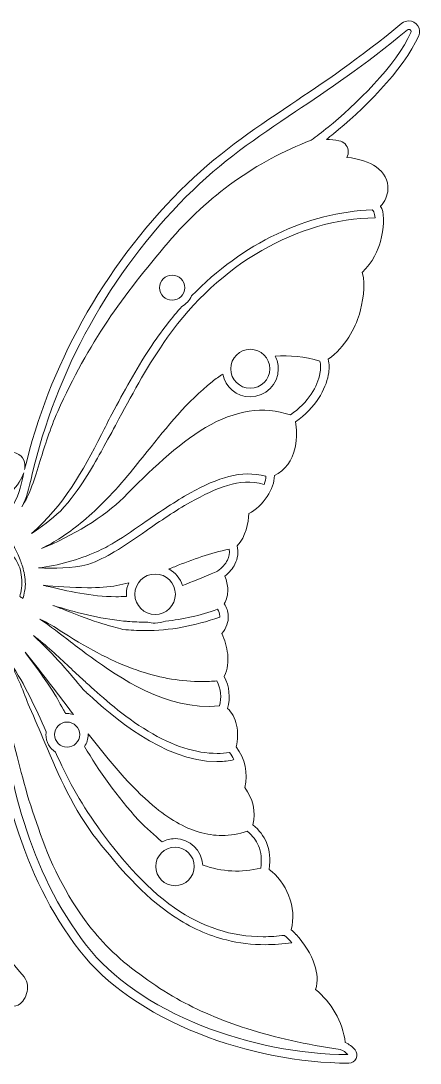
# Model space of a CAD drawing. Header units: inches. Extents: x -3.6 to 11.7, y -3.5 to 12.
# Drawn here: x 8.93 to 11.72, y 4.72 to 12 of the extents above; entities that cross this region are included whole.
import ezdxf

# ---------------------------------------------------------------- set-up
doc = ezdxf.new("R2010")
doc.units = ezdxf.units.IN
doc.header["$MEASUREMENT"] = 0
doc.layers.add('_U+0421_U+043B_U+043E_U+0439 1', color=7, linetype='Continuous')

# ---------------------------------------------------------------- blocks, each defined once
blk = doc.blocks.new('block 4')
at = {"layer": '_U+0421_U+043B_U+043E_U+0439 1', "lineweight": 0}
for points, knots in [([(11.7089, 11.8937), (11.7192, 11.9174), (11.717, 11.9433), (11.7029, 11.9647), (11.689, 11.9858), (11.6648, 11.9989), (11.6397, 11.9989), (11.6221, 11.9989), (11.6056, 11.9929), (11.5919, 11.9816), (11.2923, 11.7341), (11.0393, 11.5645), (10.816, 11.4149), (10.538, 11.2285), (10.2979, 11.0676), (10.0447, 10.8137), (9.7766, 10.545), (9.5463, 10.2382), (9.3602, 9.9019), (9.1791, 9.5749), (9.0439, 9.2274), (8.9581, 8.8683), (8.9599, 8.8802), (8.9602, 8.8917), (8.9591, 8.9026), (8.9548, 8.9423), (8.9319, 8.9897), (8.8475, 8.9897), (8.8413, 8.9897), (8.8347, 8.9894), (8.828, 8.9888), (8.8162, 9.017), (8.7963, 9.0461), (8.7792, 9.0649), (8.7727, 9.0721), (8.7659, 9.0783), (8.759, 9.0837), (8.7579, 9.0845), (8.7567, 9.0854), (8.7556, 9.0862), (8.7468, 9.0924), (8.7378, 9.0972), (8.7285, 9.1003), (8.7342, 9.1225), (8.7374, 9.146), (8.7329, 9.1722), (8.7258, 9.214), (8.7072, 9.2508), (8.6789, 9.2796), (8.6829, 9.3515), (8.6568, 9.4212), (8.608, 9.4726), (8.607, 9.4737), (8.6058, 9.4748), (8.6047, 9.476), (8.5985, 9.4823), (8.592, 9.4883), (8.5851, 9.494), (8.6093, 9.6186), (8.571, 9.7047), (8.5159, 9.7536), (8.5151, 9.7544), (8.5142, 9.7551), (8.5134, 9.7558), (8.5059, 9.7623), (8.4981, 9.7681), (8.4901, 9.7732), (8.493, 9.8283), (8.4786, 9.883), (8.4486, 9.9292), (8.4189, 9.9751), (8.377, 10.0094), (8.3266, 10.0294), (8.3252, 10.098), (8.3037, 10.1592), (8.2652, 10.2035), (8.2468, 10.2246), (8.2249, 10.2416), (8.2008, 10.2536), (8.2005, 10.2538), (8.2002, 10.2539), (8.1998, 10.2541), (8.1871, 10.2604), (8.1737, 10.2654), (8.16, 10.2688), (8.1247, 10.3432), (8.0531, 10.3919), (7.9714, 10.397), (7.9628, 10.4357), (7.9454, 10.4697), (7.9211, 10.4945), (7.8916, 10.5248), (7.8546, 10.5404), (7.817, 10.5386), (7.7779, 10.5367), (7.7355, 10.5154), (7.6996, 10.4915), (7.7061, 10.5284), (7.7085, 10.5766), (7.6887, 10.613), (7.734, 10.7155), (7.7099, 10.8023), (7.6682, 10.8544), (7.6718, 10.9033), (7.6685, 10.9638), (7.638, 10.999), (7.6247, 11.0143), (7.6073, 11.0239), (7.5881, 11.0266), (7.6162, 11.1169), (7.6295, 11.2074), (7.6266, 11.2913), (7.6254, 11.3258), (7.6001, 11.3535), (7.5671, 11.3587), (7.5628, 11.3861), (7.5563, 11.4138), (7.5477, 11.4414), (7.5384, 11.4715), (7.511, 11.4917), (7.4795, 11.4917), (7.4456, 11.4917), (7.4169, 11.4686), (7.4097, 11.4354), (7.3382, 11.1041), (7.1265, 10.8557), (6.9022, 10.5927), (6.6111, 10.2513), (6.3101, 9.8983), (6.2949, 9.3349), (6.128, 9.2295), (6.0228, 9.071), (5.9209, 8.9176), (5.8419, 8.7986), (5.7602, 8.6756), (5.6522, 8.5855), (5.6433, 8.578), (5.6325, 8.5703), (5.6202, 8.5623), (5.6201, 8.5622), (5.6199, 8.5621), (5.6198, 8.562), (5.5581, 8.522), (5.4577, 8.4753), (5.3523, 8.4265), (5.1491, 8.3322), (4.9189, 8.2254), (4.7946, 8.0945), (4.6733, 7.9669), (4.5843, 7.8854), (4.5128, 7.8198), (4.4084, 7.7242), (4.3439, 7.665), (4.2909, 7.5609), (4.2713, 7.5537), (4.2485, 7.5376), (4.2303, 7.5025), (4.2169, 7.4768), (4.1944, 7.412), (4.2585, 7.3466), (4.2512, 7.2543), (4.2878, 7.1644), (4.3582, 7.1035), (4.431, 7.0404), (4.5078, 7.0176), (4.5822, 6.9955), (4.6211, 6.9839), (4.6613, 6.972), (4.7001, 6.954), (4.7626, 6.8696), (4.8412, 6.8039), (4.9341, 6.7585), (5.0212, 6.7159), (5.118, 6.6933), (5.2138, 6.6937), (5.2401, 6.6786), (5.2665, 6.6621), (5.2921, 6.6461), (5.3478, 6.6115), (5.4053, 6.5757), (5.468, 6.5489), (5.5464, 6.5153), (5.6282, 6.489), (5.7074, 6.4635), (5.7841, 6.4389), (5.8633, 6.4134), (5.937, 6.3819), (6.2134, 6.2635), (6.5399, 6.1383), (6.8681, 6.1047), (7.0428, 6.0143), (7.2881, 5.8551), (7.4474, 5.7003), (7.6788, 5.4753), (7.8643, 5.335), (8.0487, 5.2455), (8.2387, 5.1533), (8.4319, 5.1122), (8.6749, 5.1122), (8.7397, 5.1122), (8.8079, 5.1151), (8.8832, 5.1211), (8.8996, 5.1224), (8.9237, 5.1295), (8.9452, 5.1561), (8.9691, 5.1855), (8.9826, 5.2301), (8.9781, 5.2647), (8.9723, 5.3099), (8.9535, 5.3307), (8.8748, 5.4182), (8.8748, 5.4182), (8.874, 5.4191), (8.874, 5.4191), (8.8671, 5.4268), (8.8596, 5.4351), (8.8516, 5.444), (8.873, 5.5059), (8.8642, 5.5739), (8.8275, 5.6284), (8.8377, 5.6639), (8.8367, 5.7011), (8.8245, 5.7359), (8.8389, 5.7555), (8.849, 5.7779), (8.8546, 5.8018), (8.8547, 5.8022), (8.8548, 5.8026), (8.8549, 5.803), (8.8575, 5.8147), (8.859, 5.8267), (8.8594, 5.839), (8.8608, 5.8888), (8.8437, 5.9652), (8.7564, 6.0502), (8.7556, 6.0664), (8.7533, 6.0824), (8.7497, 6.098), (8.7496, 6.0983), (8.7495, 6.0987), (8.7495, 6.099), (8.7347, 6.1621), (8.6982, 6.2187), (8.6454, 6.2582), (8.6418, 6.2737), (8.6367, 6.2887), (8.6302, 6.303), (8.6301, 6.3033), (8.6299, 6.3035), (8.6298, 6.3038), (8.6113, 6.3439), (8.5817, 6.378), (8.5437, 6.402), (8.5358, 6.4291), (8.5226, 6.4646), (8.4976, 6.4972), (8.4574, 6.5495), (8.3934, 6.5816), (8.325, 6.5839), (8.2868, 6.6295), (8.2352, 6.66), (8.1782, 6.6714), (8.1915, 6.7062), (8.2009, 6.7421), (8.206, 6.7788), (8.3086, 6.8904), (8.3368, 7.0304), (8.3641, 7.166), (8.3985, 7.3372), (8.4312, 7.4992), (8.6026, 7.6224), (8.6656, 7.5464), (8.6816, 7.4355), (8.697, 7.3279), (8.697, 7.3279), (8.6973, 7.3261), (8.6973, 7.3261), (8.7878, 6.6967), (8.9287, 6.0409), (9.343, 5.5082), (9.5262, 5.2728), (9.8134, 5.0725), (10.1735, 4.9293), (10.5061, 4.797), (10.8783, 4.7238), (11.2217, 4.7233), (11.2437, 4.7233), (11.2639, 4.7362), (11.2731, 4.7563), (11.2823, 4.7763), (11.279, 4.8001), (11.2645, 4.8168), (11.246, 4.8384), (11.2228, 4.856), (11.1968, 4.8684), (11.187, 4.9396), (11.1629, 5.0105), (11.1266, 5.0745), (11.0912, 5.1368), (11.0441, 5.1928), (10.9896, 5.2374), (11.0047, 5.2963), (11.0024, 5.3504), (10.9826, 5.4101), (10.9589, 5.4817), (10.9099, 5.5603), (10.8531, 5.621), (10.8531, 5.621), (10.8542, 5.6209), (10.8542, 5.6209), (10.8536, 5.6212), (10.853, 5.6214), (10.8524, 5.6217), (10.8413, 5.6335), (10.83, 5.6446), (10.8185, 5.6548), (10.8394, 5.7294), (10.8335, 5.8138), (10.8012, 5.8948), (10.772, 5.9683), (10.7232, 6.033), (10.6656, 6.0753), (10.6748, 6.1475), (10.6684, 6.2089), (10.6462, 6.2626), (10.6269, 6.309), (10.5968, 6.3488), (10.552, 6.3865), (10.5737, 6.4769), (10.5523, 6.5737), (10.4942, 6.6465), (10.52, 6.7461), (10.498, 6.85), (10.434, 6.9305), (10.4474, 6.9802), (10.4487, 7.0339), (10.4375, 7.0836), (10.4264, 7.1321), (10.4049, 7.1717), (10.3745, 7.1996), (10.3962, 7.2744), (10.3879, 7.3539), (10.3512, 7.4229), (10.401, 7.5255), (10.3718, 7.6343), (10.3358, 7.7221), (10.3664, 7.7594), (10.3819, 7.8031), (10.3797, 7.8471), (10.3783, 7.8768), (10.3688, 7.9046), (10.352, 7.9286), (10.3686, 7.9583), (10.3769, 7.9929), (10.3761, 8.0302), (10.3755, 8.0605), (10.3685, 8.0924), (10.3562, 8.1222), (10.3883, 8.149), (10.4113, 8.1769), (10.4265, 8.207), (10.4467, 8.2472), (10.452, 8.29), (10.4422, 8.3344), (10.5035, 8.3986), (10.5198, 8.4956), (10.5233, 8.5593), (10.5718, 8.5848), (10.6177, 8.6271), (10.6514, 8.6777), (10.6842, 8.727), (10.7018, 8.7791), (10.7015, 8.8242), (10.7768, 8.8626), (10.8266, 8.9298), (10.8462, 9.02), (10.861, 9.0882), (10.856, 9.1568), (10.8496, 9.2006), (10.9898, 9.2962), (11.0595, 9.4302), (11.0781, 9.5261), (11.0859, 9.5666), (11.0857, 9.6041), (11.0776, 9.6362), (11.1966, 9.723), (11.2676, 9.8544), (11.2947, 9.9516), (11.315, 10.0243), (11.3427, 10.1537), (11.3147, 10.2426), (11.3898, 10.3101), (11.4262, 10.4052), (11.4416, 10.4581), (11.4677, 10.5479), (11.4717, 10.6403), (11.4513, 10.6882), (11.4491, 10.6935), (11.4462, 10.6986), (11.4428, 10.7036), (11.4429, 10.7041), (11.443, 10.7045), (11.443, 10.705), (11.4741, 10.7391), (11.4921, 10.7798), (11.4943, 10.8222), (11.4976, 10.884), (11.4683, 10.94), (11.4118, 10.98), (11.3654, 11.0128), (11.2935, 11.0358), (11.2078, 11.0461), (11.2157, 11.0605), (11.2189, 11.0775), (11.2165, 11.0951), (11.2116, 11.1297), (11.1862, 11.156), (11.1519, 11.1621), (11.123, 11.1673), (11.094, 11.1704), (11.0649, 11.1716), (11.0809, 11.184), (11.0972, 11.1969), (11.114, 11.2102), (11.2981, 11.3574), (11.6086, 11.6608), (11.7089, 11.8937)], [0, 0, 0, 0, 1, 1, 1, 2, 2, 2, 3, 3, 3, 4, 4, 4, 5, 5, 5, 6, 6, 6, 7, 7, 7, 8, 8, 8, 9, 9, 9, 10, 10, 10, 11, 11, 11, 12, 12, 12, 13, 13, 13, 14, 14, 14, 15, 15, 15, 16, 16, 16, 17, 17, 17, 18, 18, 18, 19, 19, 19, 20, 20, 20, 21, 21, 21, 22, 22, 22, 23, 23, 23, 24, 24, 24, 25, 25, 25, 26, 26, 26, 27, 27, 27, 28, 28, 28, 29, 29, 29, 30, 30, 30, 31, 31, 31, 32, 32, 32, 33, 33, 33, 34, 34, 34, 35, 35, 35, 36, 36, 36, 37, 37, 37, 38, 38, 38, 39, 39, 39, 40, 40, 40, 41, 41, 41, 42, 42, 42, 43, 43, 43, 44, 44, 44, 45, 45, 45, 46, 46, 46, 47, 47, 47, 48, 48, 48, 49, 49, 49, 50, 50, 50, 51, 51, 51, 52, 52, 52, 53, 53, 53, 54, 54, 54, 55, 55, 55, 56, 56, 56, 57, 57, 57, 58, 58, 58, 59, 59, 59, 60, 60, 60, 61, 61, 61, 62, 62, 62, 63, 63, 63, 64, 64, 64, 65, 65, 65, 66, 66, 66, 67, 67, 67, 68, 68, 68, 69, 69, 69, 70, 70, 70, 71, 71, 71, 72, 72, 72, 73, 73, 73, 74, 74, 74, 75, 75, 75, 76, 76, 76, 77, 77, 77, 78, 78, 78, 79, 79, 79, 80, 80, 80, 81, 81, 81, 82, 82, 82, 83, 83, 83, 84, 84, 84, 85, 85, 85, 86, 86, 86, 87, 87, 87, 88, 88, 88, 89, 89, 89, 90, 90, 90, 91, 91, 91, 92, 92, 92, 93, 93, 93, 94, 94, 94, 95, 95, 95, 96, 96, 96, 97, 97, 97, 98, 98, 98, 99, 99, 99, 100, 100, 100, 101, 101, 101, 102, 102, 102, 103, 103, 103, 104, 104, 104, 105, 105, 105, 106, 106, 106, 107, 107, 107, 108, 108, 108, 109, 109, 109, 110, 110, 110, 111, 111, 111, 112, 112, 112, 113, 113, 113, 114, 114, 114, 115, 115, 115, 116, 116, 116, 117, 117, 117, 118, 118, 118, 119, 119, 119, 120, 120, 120, 121, 121, 121, 122, 122, 122, 123, 123, 123, 124, 124, 124, 125, 125, 125, 126, 126, 126, 127, 127, 127, 128, 128, 128, 129, 129, 129, 130, 130, 130, 131, 131, 131, 132, 132, 132, 133, 133, 133, 134, 134, 134, 135, 135, 135, 136, 136, 136, 137, 137, 137, 138, 138, 138, 139, 139, 139, 140, 140, 140, 141, 141, 141, 142, 142, 142, 142]), ([(10.9575, 11.1651), (10.575, 11.0191), (10.2395, 10.7793), (9.9603, 10.452), (9.644, 10.0812), (9.4046, 9.7543), (9.189, 9.2714), (9.1354, 9.1512), (9.0994, 9.034), (9.0676, 8.9305), (9.0284, 8.8027), (8.9942, 8.6915), (8.9384, 8.6068), (8.9731, 8.6684), (8.9894, 8.7397), (9.0053, 8.809), (9.0053, 8.809), (9.0089, 8.8244), (9.0089, 8.8244), (9.0931, 9.1888), (9.2288, 9.5417), (9.4123, 9.8731), (9.5957, 10.2045), (9.8227, 10.5068), (10.0869, 10.7717), (10.336, 11.0214), (10.5738, 11.1808), (10.8492, 11.3654), (11.0736, 11.5158), (11.328, 11.6863), (11.6298, 11.9357), (11.6328, 11.9382), (11.636, 11.9394), (11.6397, 11.9394), (11.6449, 11.9394), (11.6502, 11.9365), (11.6531, 11.932), (11.6561, 11.9275), (11.6565, 11.9224), (11.6543, 11.9173), (11.5582, 11.6944), (11.2563, 11.4002), (11.0768, 11.2568), (11.0342, 11.2228), (10.9941, 11.192), (10.9575, 11.1651)], [0, 0, 0, 0, 1, 1, 1, 2, 2, 2, 3, 3, 3, 4, 4, 4, 5, 5, 5, 6, 6, 6, 7, 7, 7, 8, 8, 8, 9, 9, 9, 10, 10, 10, 11, 11, 11, 12, 12, 12, 13, 13, 13, 14, 14, 14, 15, 15, 15, 15]), ([(11.3852, 10.6794), (11.3907, 10.6745), (11.3946, 10.6696), (11.3965, 10.665), (11.4005, 10.6556), (11.4032, 10.6413), (11.4043, 10.6234), (10.8684, 10.6186), (10.3146, 10.3003), (9.9563, 9.7903), (9.8175, 9.5928), (9.7243, 9.42), (9.6164, 9.22), (9.5834, 9.1589), (9.5492, 9.0957), (9.5121, 9.0286), (9.5053, 9.0163), (9.4985, 9.0039), (9.4916, 8.9914), (9.4254, 8.8705), (9.3532, 8.7388), (9.2086, 8.5756), (9.1433, 8.5182), (9.0754, 8.4659), (9.0068, 8.4203), (9.2288, 8.6119), (9.3645, 8.8565), (9.4939, 9.1113), (9.5191, 9.1609), (9.5433, 9.2082), (9.5668, 9.2537), (9.6537, 9.4146), (9.7315, 9.5583), (9.8316, 9.7122), (9.8699, 9.7692), (9.9106, 9.8262), (9.9555, 9.8845), (9.9877, 9.9263), (10.0212, 9.9668), (10.0557, 10.0057), (10.0858, 10.0215), (10.1099, 10.0473), (10.1233, 10.0787), (10.4776, 10.4445), (10.9335, 10.6639), (11.3852, 10.6794)], [0, 0, 0, 0, 1, 1, 1, 2, 2, 2, 3, 3, 3, 4, 4, 4, 5, 5, 5, 6, 6, 6, 7, 7, 7, 8, 8, 8, 9, 9, 9, 10, 10, 10, 11, 11, 11, 12, 12, 12, 13, 13, 13, 14, 14, 14, 15, 15, 15, 15]), ([(9.8999, 10.1364), (9.8999, 10.1848), (9.9393, 10.2242), (9.9877, 10.2242), (10.0361, 10.2242), (10.0755, 10.1848), (10.0755, 10.1364), (10.0755, 10.088), (10.0361, 10.0486), (9.9877, 10.0486), (9.9393, 10.0486), (9.8999, 10.088), (9.8999, 10.1364)], [0, 0, 0, 0, 1, 1, 1, 2, 2, 2, 3, 3, 3, 4, 4, 4, 4]), ([(10.3969, 9.5699), (10.3969, 9.645), (10.458, 9.706), (10.533, 9.706), (10.608, 9.706), (10.6691, 9.645), (10.6691, 9.5699), (10.6691, 9.4949), (10.608, 9.4339), (10.533, 9.4339), (10.458, 9.4339), (10.3969, 9.4949), (10.3969, 9.5699)], [0, 0, 0, 0, 1, 1, 1, 2, 2, 2, 3, 3, 3, 4, 4, 4, 4]), ([(11.0196, 9.5374), (11.0032, 9.4527), (10.9403, 9.3334), (10.813, 9.2478), (10.624, 9.3117), (10.4301, 9.2827), (10.2208, 9.1593), (10.0226, 9.0424), (9.8288, 8.8534), (9.6472, 8.6698), (9.5198, 8.541), (9.2817, 8.3961), (9.0768, 8.3166), (9.167, 8.3594), (9.2578, 8.418), (9.3482, 8.4919), (9.4541, 8.5786), (9.5614, 8.687), (9.6761, 8.8234), (9.7231, 8.8793), (9.7696, 8.9373), (9.8146, 8.9934), (9.9521, 9.1649), (10.0944, 9.3422), (10.2671, 9.4802), (10.2912, 9.4995), (10.3158, 9.5172), (10.3408, 9.5334), (10.358, 9.4429), (10.4376, 9.3743), (10.533, 9.3743), (10.6409, 9.3743), (10.7286, 9.4621), (10.7286, 9.5699), (10.7286, 9.6019), (10.7209, 9.6321), (10.7072, 9.6588), (10.8079, 9.6666), (10.9125, 9.6551), (11.0192, 9.6239), (11.0258, 9.6001), (11.026, 9.5705), (11.0196, 9.5374)], [0, 0, 0, 0, 1, 1, 1, 2, 2, 2, 3, 3, 3, 4, 4, 4, 5, 5, 5, 6, 6, 6, 7, 7, 7, 8, 8, 8, 9, 9, 9, 10, 10, 10, 11, 11, 11, 12, 12, 12, 13, 13, 13, 14, 14, 14, 14]), ([(8.9521, 8.8433), (8.9517, 8.8415), (8.9513, 8.8396), (8.9508, 8.8378), (8.9508, 8.8378), (8.9473, 8.8223), (8.9473, 8.8223), (8.9296, 8.7453), (8.9114, 8.6657), (8.8678, 8.607), (8.8451, 8.5765), (8.8128, 8.5531), (8.7791, 8.5421), (8.7761, 8.5452), (8.7726, 8.5487), (8.7686, 8.5527), (8.7541, 8.567), (8.7341, 8.5868), (8.712, 8.6106), (8.7599, 8.6372), (8.8328, 8.6806), (8.8635, 8.7107), (8.9084, 8.7548), (8.9388, 8.8008), (8.9521, 8.8433)], [0, 0, 0, 0, 1, 1, 1, 2, 2, 2, 3, 3, 3, 4, 4, 4, 5, 5, 5, 6, 6, 6, 7, 7, 7, 8, 8, 8, 8]), ([(10.6294, 8.7632), (10.4493, 8.81), (10.3018, 8.7405), (10.1155, 8.638), (10.0072, 8.5784), (9.9055, 8.5082), (9.8072, 8.4402), (9.7354, 8.3907), (9.6611, 8.3394), (9.5839, 8.2918), (9.5309, 8.2592), (9.4676, 8.2294), (9.3994, 8.2039), (9.2866, 8.1756), (9.1635, 8.1763), (9.0552, 8.1808), (9.1909, 8.1964), (9.339, 8.2376), (9.459, 8.2929), (9.5042, 8.3126), (9.5464, 8.3343), (9.5839, 8.3573), (9.6612, 8.4049), (9.7354, 8.4562), (9.8072, 8.5058), (9.9055, 8.5737), (10.0073, 8.6439), (10.1155, 8.7035), (10.3084, 8.8096), (10.4651, 8.8663), (10.642, 8.8197), (10.6415, 8.802), (10.6371, 8.7828), (10.6294, 8.7632)], [0, 0, 0, 0, 1, 1, 1, 2, 2, 2, 3, 3, 3, 4, 4, 4, 5, 5, 5, 6, 6, 6, 7, 7, 7, 8, 8, 8, 9, 9, 9, 10, 10, 10, 11, 11, 11, 11]), ([(8.9581, 8.0172), (8.9544, 7.9989), (8.9503, 7.982), (8.9458, 7.9664), (8.9386, 7.9716), (8.9312, 7.9766), (8.9236, 7.9813), (8.9332, 8.0116), (8.9426, 8.0599), (8.9371, 8.1152), (8.9325, 8.1612), (8.9205, 8.2008), (8.8937, 8.2402), (8.8763, 8.2658), (8.8516, 8.2891), (8.8206, 8.2962), (8.8115, 8.2983), (8.8024, 8.2986), (8.7935, 8.2977), (8.7835, 8.3056), (8.7731, 8.3157), (8.7634, 8.3285), (8.7354, 8.3657), (8.7418, 8.3962), (8.7585, 8.4101), (8.7882, 8.4346), (8.8458, 8.3797), (8.8459, 8.3803), (8.8704, 8.3507), (8.8912, 8.3201), (8.9082, 8.2814), (8.9145, 8.2671), (8.9209, 8.2519), (8.927, 8.2361), (8.9273, 8.2354), (8.9276, 8.2346), (8.9279, 8.2339), (8.9322, 8.2227), (8.9363, 8.2111), (8.9401, 8.1993), (8.9404, 8.1984), (8.9407, 8.1975), (8.941, 8.1966), (8.946, 8.181), (8.9505, 8.1649), (8.9541, 8.1486), (8.9542, 8.148), (8.9543, 8.1474), (8.9545, 8.1468), (8.9636, 8.1042), (8.9668, 8.0601), (8.9581, 8.0172)], [0, 0, 0, 0, 1, 1, 1, 2, 2, 2, 3, 3, 3, 4, 4, 4, 5, 5, 5, 6, 6, 6, 7, 7, 7, 8, 8, 8, 9, 9, 9, 10, 10, 10, 11, 11, 11, 12, 12, 12, 13, 13, 13, 14, 14, 14, 15, 15, 15, 16, 16, 16, 17, 17, 17, 17]), ([(10.3733, 8.2337), (10.3599, 8.2072), (10.3373, 8.1821), (10.3043, 8.157), (10.3043, 8.157), (10.2949, 8.1531), (10.2949, 8.1531), (10.1996, 8.1132), (10.125, 8.082), (10.0604, 8.0577), (10.0444, 8.1071), (10.0098, 8.1482), (9.9649, 8.1727), (9.9785, 8.1781), (9.9922, 8.1834), (10.0057, 8.1888), (10.1337, 8.2393), (10.2551, 8.2872), (10.386, 8.31), (10.3898, 8.2833), (10.3855, 8.2582), (10.3733, 8.2337)], [0, 0, 0, 0, 1, 1, 1, 2, 2, 2, 3, 3, 3, 4, 4, 4, 5, 5, 5, 6, 6, 6, 7, 7, 7, 7]), ([(9.6682, 7.996), (9.6682, 7.9907), (9.6684, 7.9855), (9.6688, 7.9803), (9.6454, 7.9797), (9.6205, 7.9794), (9.5939, 7.9794), (9.4253, 7.9794), (9.2573, 8.019), (9.1091, 8.0539), (9.1016, 8.0557), (9.0941, 8.0574), (9.0868, 8.0591), (9.1718, 8.0508), (9.2878, 8.042), (9.3973, 8.042), (9.4732, 8.042), (9.5459, 8.0462), (9.6029, 8.0578), (9.631, 8.0636), (9.6584, 8.0701), (9.6854, 8.0772), (9.6743, 8.0523), (9.6682, 8.0249), (9.6682, 7.996)], [0, 0, 0, 0, 1, 1, 1, 2, 2, 2, 3, 3, 3, 4, 4, 4, 5, 5, 5, 6, 6, 6, 7, 7, 7, 8, 8, 8, 8]), ([(9.7277, 7.996), (9.7277, 8.074), (9.7912, 8.1374), (9.8691, 8.1374), (9.9471, 8.1374), (10.0106, 8.074), (10.0106, 7.996), (10.0106, 7.918), (9.9471, 7.8546), (9.8691, 7.8546), (9.7912, 7.8546), (9.7277, 7.918), (9.7277, 7.996)], [0, 0, 0, 0, 1, 1, 1, 2, 2, 2, 3, 3, 3, 4, 4, 4, 4]), ([(9.7415, 7.8031), (9.762, 7.8023), (9.7824, 7.8019), (9.8027, 7.8019), (9.8075, 7.8019), (9.8122, 7.8019), (9.817, 7.8019), (9.8336, 7.7975), (9.8511, 7.795), (9.8692, 7.795), (9.8946, 7.795), (9.919, 7.7998), (9.9414, 7.8085), (10.063, 7.8202), (10.1826, 7.8476), (10.3052, 7.8914), (10.3143, 7.8773), (10.3195, 7.8613), (10.3203, 7.8442), (10.3204, 7.8419), (10.3204, 7.8396), (10.3204, 7.8373), (10.1413, 7.7737), (9.9714, 7.7428), (9.7961, 7.7428), (9.7462, 7.7428), (9.6959, 7.7453), (9.6448, 7.7503), (9.6025, 7.7616), (9.5559, 7.7747), (9.5039, 7.7897), (9.4286, 7.8115), (9.3378, 7.8473), (9.2415, 7.8851), (9.2131, 7.8963), (9.1844, 7.9076), (9.1558, 7.9187), (9.3106, 7.8694), (9.4791, 7.826), (9.6487, 7.8095), (9.6578, 7.8086), (9.6669, 7.8078), (9.6759, 7.8071), (9.6978, 7.8053), (9.7196, 7.8039), (9.7415, 7.8031)], [0, 0, 0, 0, 1, 1, 1, 2, 2, 2, 3, 3, 3, 4, 4, 4, 5, 5, 5, 6, 6, 6, 7, 7, 7, 8, 8, 8, 9, 9, 9, 10, 10, 10, 11, 11, 11, 12, 12, 12, 13, 13, 13, 14, 14, 14, 15, 15, 15, 15]), ([(9.2172, 7.7348), (9.2324, 7.7251), (9.2482, 7.715), (9.2636, 7.7054), (9.453, 7.5874), (9.6132, 7.5088), (9.7677, 7.458), (9.9124, 7.4104), (10.0538, 7.387), (10.1968, 7.387), (10.2313, 7.387), (10.2659, 7.3883), (10.3007, 7.3911), (10.3281, 7.337), (10.3341, 7.2753), (10.3176, 7.2171), (9.9412, 7.1834), (9.6169, 7.417), (9.4218, 7.5575), (9.4218, 7.5575), (9.4024, 7.5714), (9.4024, 7.5714), (9.3658, 7.5977), (9.3232, 7.6305), (9.2781, 7.6652), (9.2109, 7.7169), (9.1378, 7.7731), (9.0652, 7.8231), (9.1171, 7.7989), (9.1676, 7.7665), (9.2172, 7.7348)], [0, 0, 0, 0, 1, 1, 1, 2, 2, 2, 3, 3, 3, 4, 4, 4, 5, 5, 5, 6, 6, 6, 7, 7, 7, 8, 8, 8, 9, 9, 9, 10, 10, 10, 10]), ([(10.3888, 6.8916), (10.4007, 6.8764), (10.4107, 6.8603), (10.4189, 6.8434), (10.4152, 6.8406), (10.4109, 6.8386), (10.4061, 6.8378), (10.3704, 6.8315), (10.3347, 6.8286), (10.2991, 6.8286), (9.9232, 6.8286), (9.561, 7.1551), (9.3983, 7.3018), (9.3886, 7.3106), (9.3796, 7.3187), (9.3714, 7.326), (9.3704, 7.3269), (9.3694, 7.3279), (9.3684, 7.3288), (9.3652, 7.3327), (9.3623, 7.3365), (9.3594, 7.3401), (9.2869, 7.4307), (9.1599, 7.5807), (9.0199, 7.7073), (9.1066, 7.6421), (9.1911, 7.5626), (9.2687, 7.4896), (9.3047, 7.4557), (9.3387, 7.4237), (9.3714, 7.3945), (9.3822, 7.3848), (9.3946, 7.3736), (9.4078, 7.3616), (9.4969, 7.2806), (9.6461, 7.1451), (9.8203, 7.0405), (9.9923, 6.9373), (10.1538, 6.8854), (10.3019, 6.8854), (10.3314, 6.8854), (10.3604, 6.8875), (10.3888, 6.8916)], [0, 0, 0, 0, 1, 1, 1, 2, 2, 2, 3, 3, 3, 4, 4, 4, 5, 5, 5, 6, 6, 6, 7, 7, 7, 8, 8, 8, 9, 9, 9, 10, 10, 10, 11, 11, 11, 12, 12, 12, 13, 13, 13, 14, 14, 14, 14]), ([(9.2546, 7.164), (9.251, 7.164), (9.2474, 7.1638), (9.2439, 7.1636), (9.2392, 7.1722), (9.2345, 7.1806), (9.23, 7.1888), (9.1981, 7.2468), (9.1729, 7.2926), (9.1546, 7.3204), (9.1111, 7.3869), (9.0408, 7.4899), (8.9607, 7.5911), (9.062, 7.4699), (9.1618, 7.338), (9.2593, 7.209), (9.2723, 7.1918), (9.2854, 7.1746), (9.2984, 7.1573), (9.2846, 7.1617), (9.2698, 7.164), (9.2546, 7.164)], [0, 0, 0, 0, 1, 1, 1, 2, 2, 2, 3, 3, 3, 4, 4, 4, 5, 5, 5, 6, 6, 6, 7, 7, 7, 7]), ([(10.7728, 5.6155), (10.7904, 5.6006), (10.8077, 5.5831), (10.8241, 5.564), (10.7614, 5.5548), (10.6996, 5.5502), (10.6388, 5.5502), (10.5451, 5.5502), (10.4539, 5.5611), (10.3664, 5.583), (10.2393, 5.6148), (10.1152, 5.6709), (9.9973, 5.7498), (9.7795, 5.8955), (9.6091, 6.0998), (9.4664, 6.2798), (9.2959, 6.4949), (9.1961, 6.7315), (9.0995, 6.9602), (9.0638, 7.0446), (9.0289, 7.1275), (8.9912, 7.2074), (8.9508, 7.3178), (8.9077, 7.423), (8.8596, 7.515), (8.9606, 7.3669), (9.0334, 7.2052), (9.1086, 7.0369), (9.1077, 7.0303), (9.1072, 7.0235), (9.1072, 7.0167), (9.1072, 6.9655), (9.1335, 6.9204), (9.1732, 6.8939), (9.2512, 6.7244), (9.3395, 6.5505), (9.4687, 6.3731), (9.6099, 6.1791), (9.7841, 5.9602), (10.0054, 5.8067), (10.1993, 5.6722), (10.403, 5.6059), (10.6241, 5.6059), (10.6728, 5.6059), (10.7224, 5.6091), (10.7728, 5.6155)], [0, 0, 0, 0, 1, 1, 1, 2, 2, 2, 3, 3, 3, 4, 4, 4, 5, 5, 5, 6, 6, 6, 7, 7, 7, 8, 8, 8, 9, 9, 9, 10, 10, 10, 11, 11, 11, 12, 12, 12, 13, 13, 13, 14, 14, 14, 15, 15, 15, 15]), ([(11.1614, 4.8188), (11.1818, 4.8108), (11.2002, 4.7985), (11.215, 4.7829), (10.8809, 4.7843), (10.5191, 4.8559), (10.1955, 4.9846), (9.8452, 5.124), (9.5667, 5.3177), (9.39, 5.5448), (8.9843, 6.0665), (8.8456, 6.7133), (8.7562, 7.3346), (8.7562, 7.3346), (8.756, 7.3364), (8.756, 7.3364), (8.75, 7.3782), (8.7439, 7.4204), (8.7351, 7.4615), (8.7922, 7.321), (8.8336, 7.1535), (8.879, 6.9698), (8.925, 6.7838), (8.977, 6.5737), (9.054, 6.3633), (9.1316, 6.1343), (9.2397, 5.9022), (9.4074, 5.6843), (9.5038, 5.5591), (9.6278, 5.4358), (9.7914, 5.3226), (9.8628, 5.2692), (9.9387, 5.2199), (10.0196, 5.1745), (10.1656, 5.0925), (10.3305, 5.0218), (10.5099, 4.9643), (10.7055, 4.9017), (10.9247, 4.8528), (11.1614, 4.8188)], [0, 0, 0, 0, 1, 1, 1, 2, 2, 2, 3, 3, 3, 4, 4, 4, 5, 5, 5, 6, 6, 6, 7, 7, 7, 8, 8, 8, 9, 9, 9, 10, 10, 10, 11, 11, 11, 12, 12, 12, 13, 13, 13, 13]), ([(9.3424, 7.0167), (9.3424, 6.9683), (9.303, 6.9289), (9.2546, 6.9289), (9.2062, 6.9289), (9.1668, 6.9683), (9.1668, 7.0167), (9.1668, 7.0651), (9.2062, 7.1045), (9.2546, 7.1045), (9.303, 7.1045), (9.3424, 7.0651), (9.3424, 7.0167)], [0, 0, 0, 0, 1, 1, 1, 2, 2, 2, 3, 3, 3, 4, 4, 4, 4]), ([(10.5123, 6.342), (10.5502, 6.3102), (10.5755, 6.2775), (10.5911, 6.2398), (10.6091, 6.1965), (10.6142, 6.1457), (10.6067, 6.085), (10.4717, 6.0508), (10.3365, 6.0579), (10.2017, 6.1062), (10.1967, 6.2086), (10.1118, 6.2904), (10.0081, 6.2904), (9.976, 6.2904), (9.9457, 6.2825), (9.9189, 6.2686), (9.8638, 6.3123), (9.8088, 6.3629), (9.7541, 6.4205), (9.6024, 6.5802), (9.4755, 6.7679), (9.3759, 6.9332), (9.3923, 6.9569), (9.4019, 6.9857), (9.4019, 7.0167), (9.4019, 7.0185), (9.4018, 7.0203), (9.4018, 7.0222), (9.5488, 6.8323), (9.6995, 6.6513), (9.8541, 6.5216), (9.9661, 6.4276), (10.0715, 6.3668), (10.1764, 6.3358), (10.2293, 6.3202), (10.2823, 6.3124), (10.3351, 6.3124), (10.3945, 6.3124), (10.4537, 6.3223), (10.5123, 6.342)], [0, 0, 0, 0, 1, 1, 1, 2, 2, 2, 3, 3, 3, 4, 4, 4, 5, 5, 5, 6, 6, 6, 7, 7, 7, 8, 8, 8, 9, 9, 9, 10, 10, 10, 11, 11, 11, 12, 12, 12, 13, 13, 13, 13]), ([(9.8738, 6.0965), (9.8738, 6.1706), (9.934, 6.2308), (10.0081, 6.2308), (10.0822, 6.2308), (10.1424, 6.1706), (10.1424, 6.0965), (10.1424, 6.0224), (10.0822, 5.9622), (10.0081, 5.9622), (9.934, 5.9622), (9.8738, 6.0224), (9.8738, 6.0965)], [0, 0, 0, 0, 1, 1, 1, 2, 2, 2, 3, 3, 3, 4, 4, 4, 4])]:
    blk.add_open_spline(points, degree=3, knots=knots, dxfattribs=at)

msp = doc.modelspace()

# ---------------------------------------------------------------- block references
at = {"layer": '_U+0421_U+043B_U+043E_U+0439 1'}
msp.add_blockref('block 4', (0, 0), dxfattribs=at)

doc.saveas('drawing.dxf')
